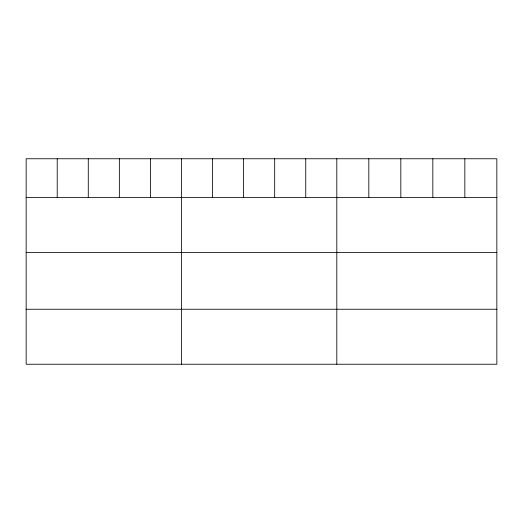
<?xml version="1.0" encoding="UTF-8"?>
<svg xmlns="http://www.w3.org/2000/svg" width="523" height="523" viewBox="0 0 523 523"><rect width="100%" height="100%" fill="white"/><g stroke="black" fill="none" stroke-linecap="round" stroke-linejoin="round"><path stroke-width="0.78" d="M496.85 197.596L496.85 364.243L26.15 364.243L26.15 158.757L496.85 158.757L496.85 197.596L26.15 197.596M26.15 252.589L496.85 252.589M26.15 309.25L496.85 309.25M464.842 158.757L464.842 197.596M432.835 158.757L432.835 197.596M400.827 158.757L400.827 197.596M368.82 158.757L368.82 197.596M336.812 158.757L336.812 364.243M305.746 158.757L305.746 197.596M274.68 158.757L274.68 197.596M243.613 158.757L243.613 197.596M212.547 158.757L212.547 197.596M181.481 158.757L181.481 364.243M150.415 158.757L150.415 197.596M119.349 158.757L119.349 197.596M88.282 158.757L88.282 197.596M57.216 158.757L57.216 197.596"/></g></svg>
